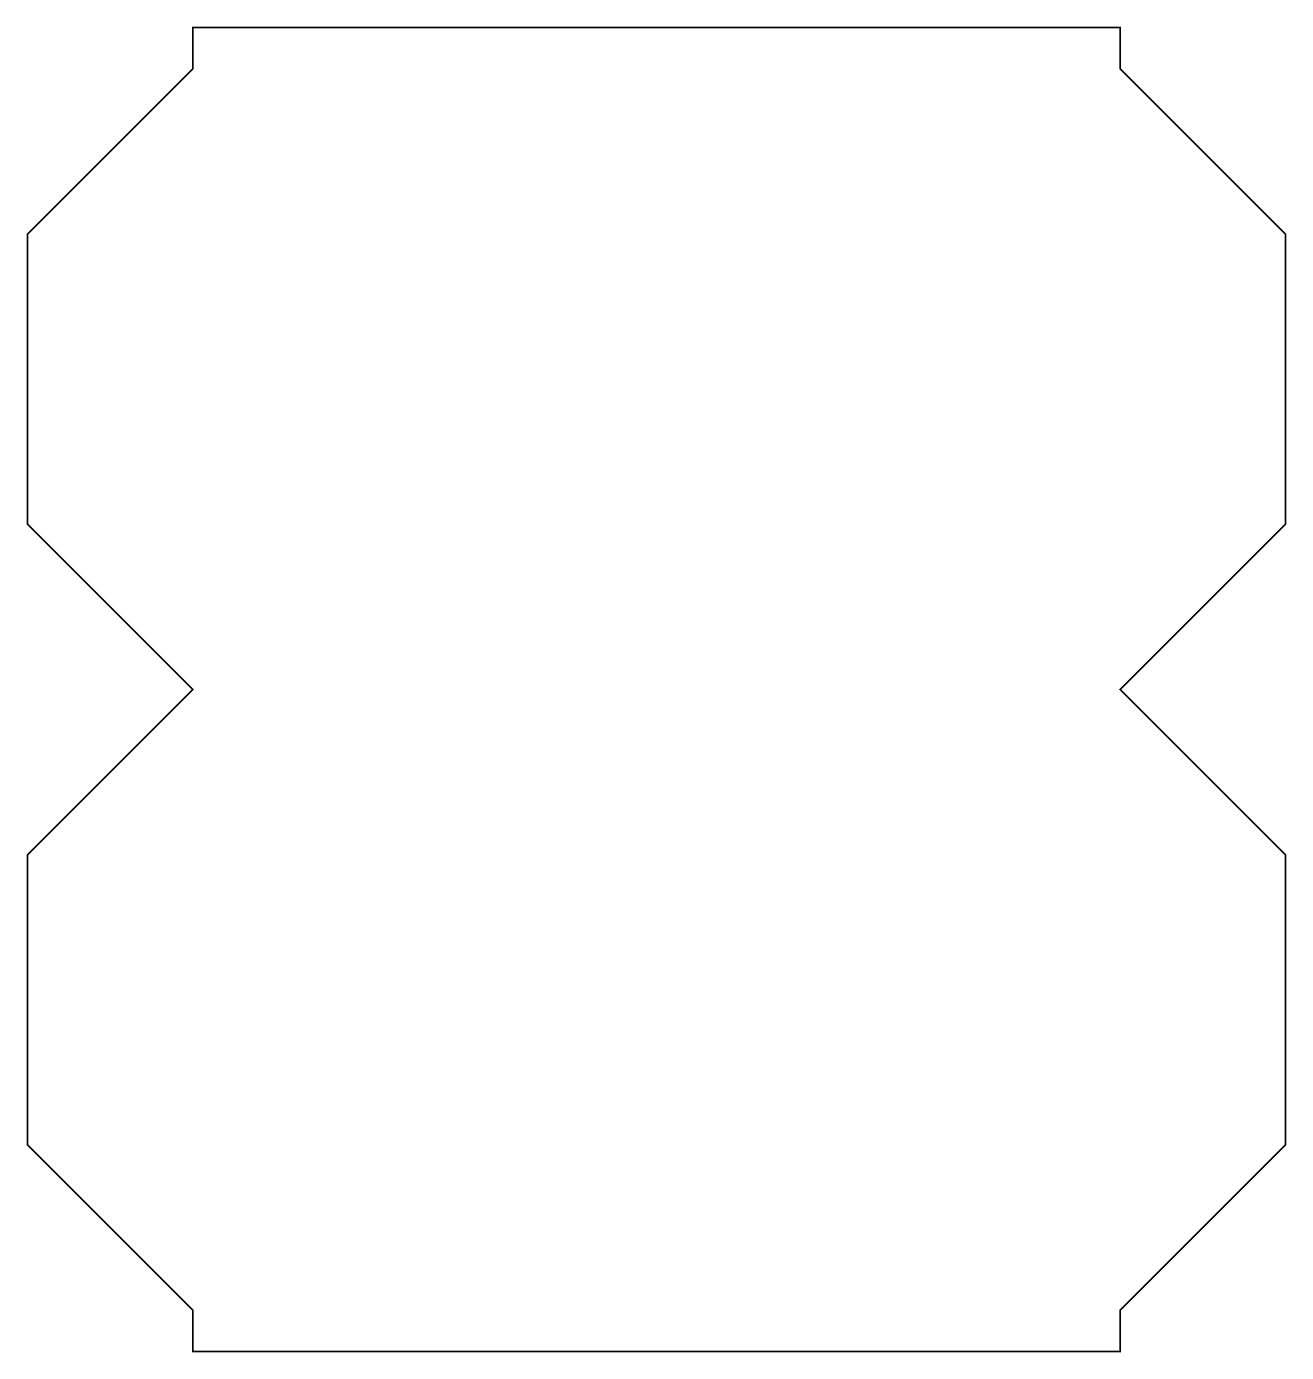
# Model space of a CAD drawing. Extents: x 124 to 276, y 120 to 280.
import ezdxf

# ---------------------------------------------------------------- set-up
doc = ezdxf.new("R2010")
doc.units = 0
doc.layers.add('097800-6ROU1_GBR', color=7, linetype='CONTINUOUS')

msp = doc.modelspace()

# ---------------------------------------------------------------- linework, layer by layer
at = {"layer": '097800-6ROU1_GBR', "const_width": 0.2}
msp.add_lwpolyline([(256.001164, 280.001116), (256.001164, 275.001126), (276.001124, 255.001166), (276.001124, 219.999966), (256.001164, 200.000006), (276.001124, 180.000046), (276.001124, 144.998846), (256.001164, 124.998886), (256.001164, 119.99887), (143.998848, 119.99887), (143.998848, 124.998886), (123.998888, 144.998846), (123.998888, 180.000046), (143.998848, 200.000006), (123.998888, 219.999966), (123.998888, 255.001166), (143.998848, 275.001126), (143.998848, 280.001116), (256.001164, 280.001116)], dxfattribs=at)

doc.saveas('drawing.dxf')
